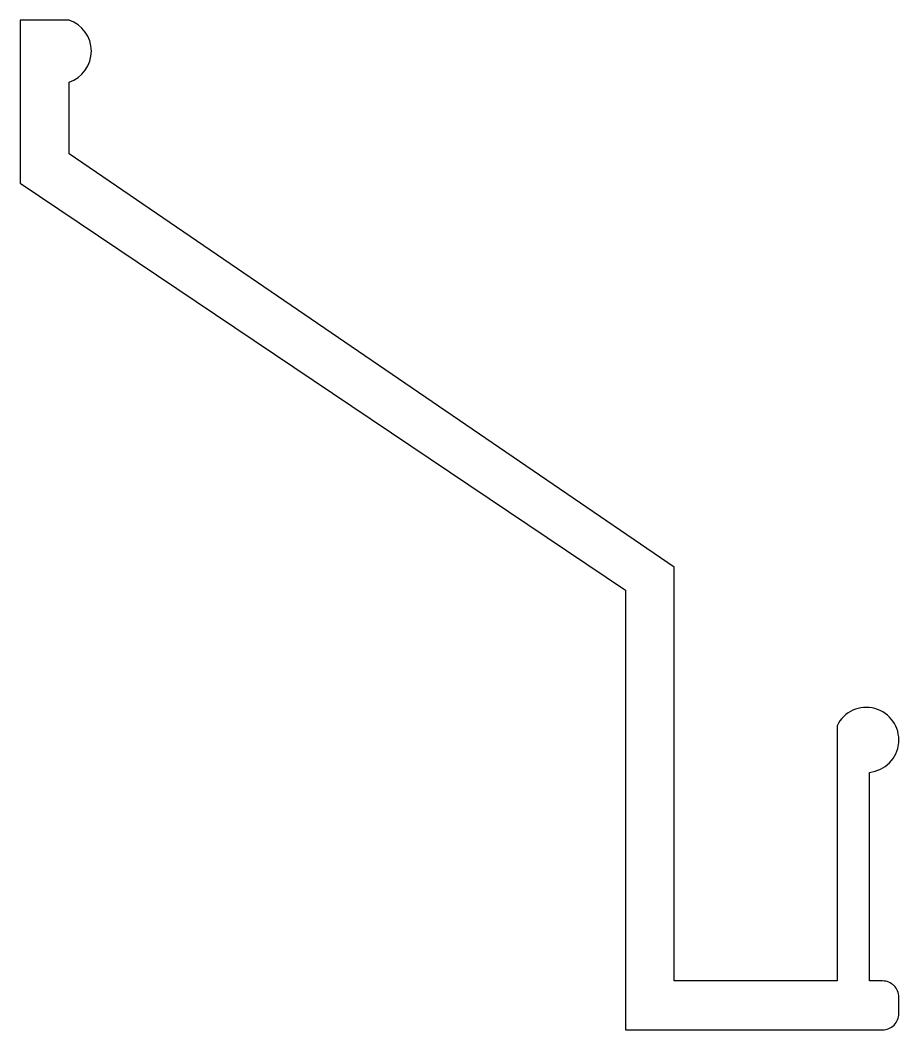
# Model space of a CAD drawing. Extents: x 165.6 to 192.6, y 214.5 to 245.5.
import ezdxf

# ---------------------------------------------------------------- set-up
doc = ezdxf.new("R2010")
doc.units = 0
doc.layers.add('ANA', color=220, linetype='CONTINUOUS')

msp = doc.modelspace()

# ---------------------------------------------------------------- linework, layer by layer
at = {"layer": 'ANA'}
msp.add_lwpolyline([(190.701, 223.843), (190.701, 216.007), (185.701, 216.007), (185.701, 228.707), (167.101, 241.407), (167.101, 243.607, 0.723947), (167.101, 245.507), (165.601, 245.507), (165.601, 240.507), (184.201, 228.007), (184.201, 214.507), (192.101, 214.507, 0.414214), (192.601, 215.007), (192.601, 215.507, 0.414214), (192.101, 216.007), (191.701, 216.007), (191.701, 222.412, 1.704781)], format="xyb", close=True, dxfattribs=at)

doc.saveas('drawing.dxf')
